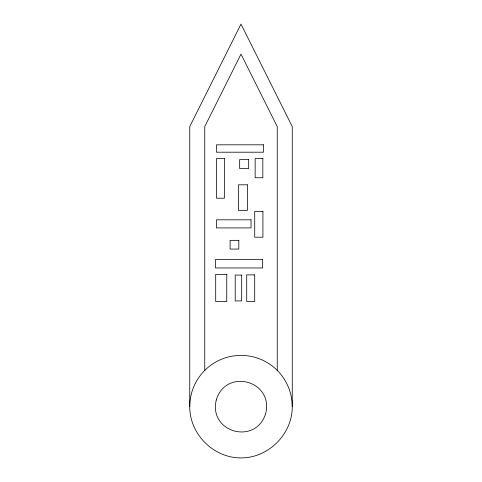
<?xml version="1.0" encoding="UTF-8"?>
<svg xmlns="http://www.w3.org/2000/svg" width="482" height="482" viewBox="0 0 482 482"><rect width="100%" height="100%" fill="white"/><g stroke="black" fill="none" stroke-linecap="round" stroke-linejoin="round"><path stroke-width="0.72" d="M292.255 406.645C292.423 434.077 268.432 458.075 241 457.9C213.568 458.075 189.577 434.077 189.745 406.645L189.745 126.603L241 24.1L292.255 126.603L292.255 406.645A51.255 51.255 0 0 0 241 355.397A51.255 51.255 0 0 0 189.745 406.645M277.24 370.405L277.24 126.603L241 54.123L204.76 126.603L204.76 370.405M216.249 400.018C208.423 432.716 256.177 445.507 265.751 413.279C273.577 380.581 225.823 367.784 216.249 400.018M263.552 144.817L216.502 144.817L216.502 152.198L263.552 152.198L263.552 144.817M262.835 158.476L255.147 158.476L255.147 177.75L262.835 177.75L262.835 158.476M224.419 158.53L216.526 158.53L216.526 198.198L224.419 198.198L224.419 158.53M248.688 159.548L239.662 159.548L239.662 168.567L248.688 168.567L248.688 159.548M247.387 184.811L238.463 184.811L238.463 210.435L247.387 210.435L247.387 184.811M262.925 211.369L254.725 211.369L254.725 237.204L262.925 237.204L262.925 211.369M251.026 219.816L216.478 219.816L216.478 227.914L251.026 227.914L251.026 219.816M238.813 240.349L230.101 240.349L230.101 249.067L238.813 249.067L238.813 240.349M262.606 259.455L215.454 259.455L215.454 267.962L262.606 267.962L262.606 259.455M226.763 274.372L215.695 274.372L215.695 301.533L226.763 301.533L226.763 274.372M254.713 274.879L246.718 274.879L246.718 301.527L254.713 301.527L254.713 274.879M241.675 275.083L235.216 275.083L235.216 300.919L241.675 300.919L241.675 275.083"/></g></svg>
